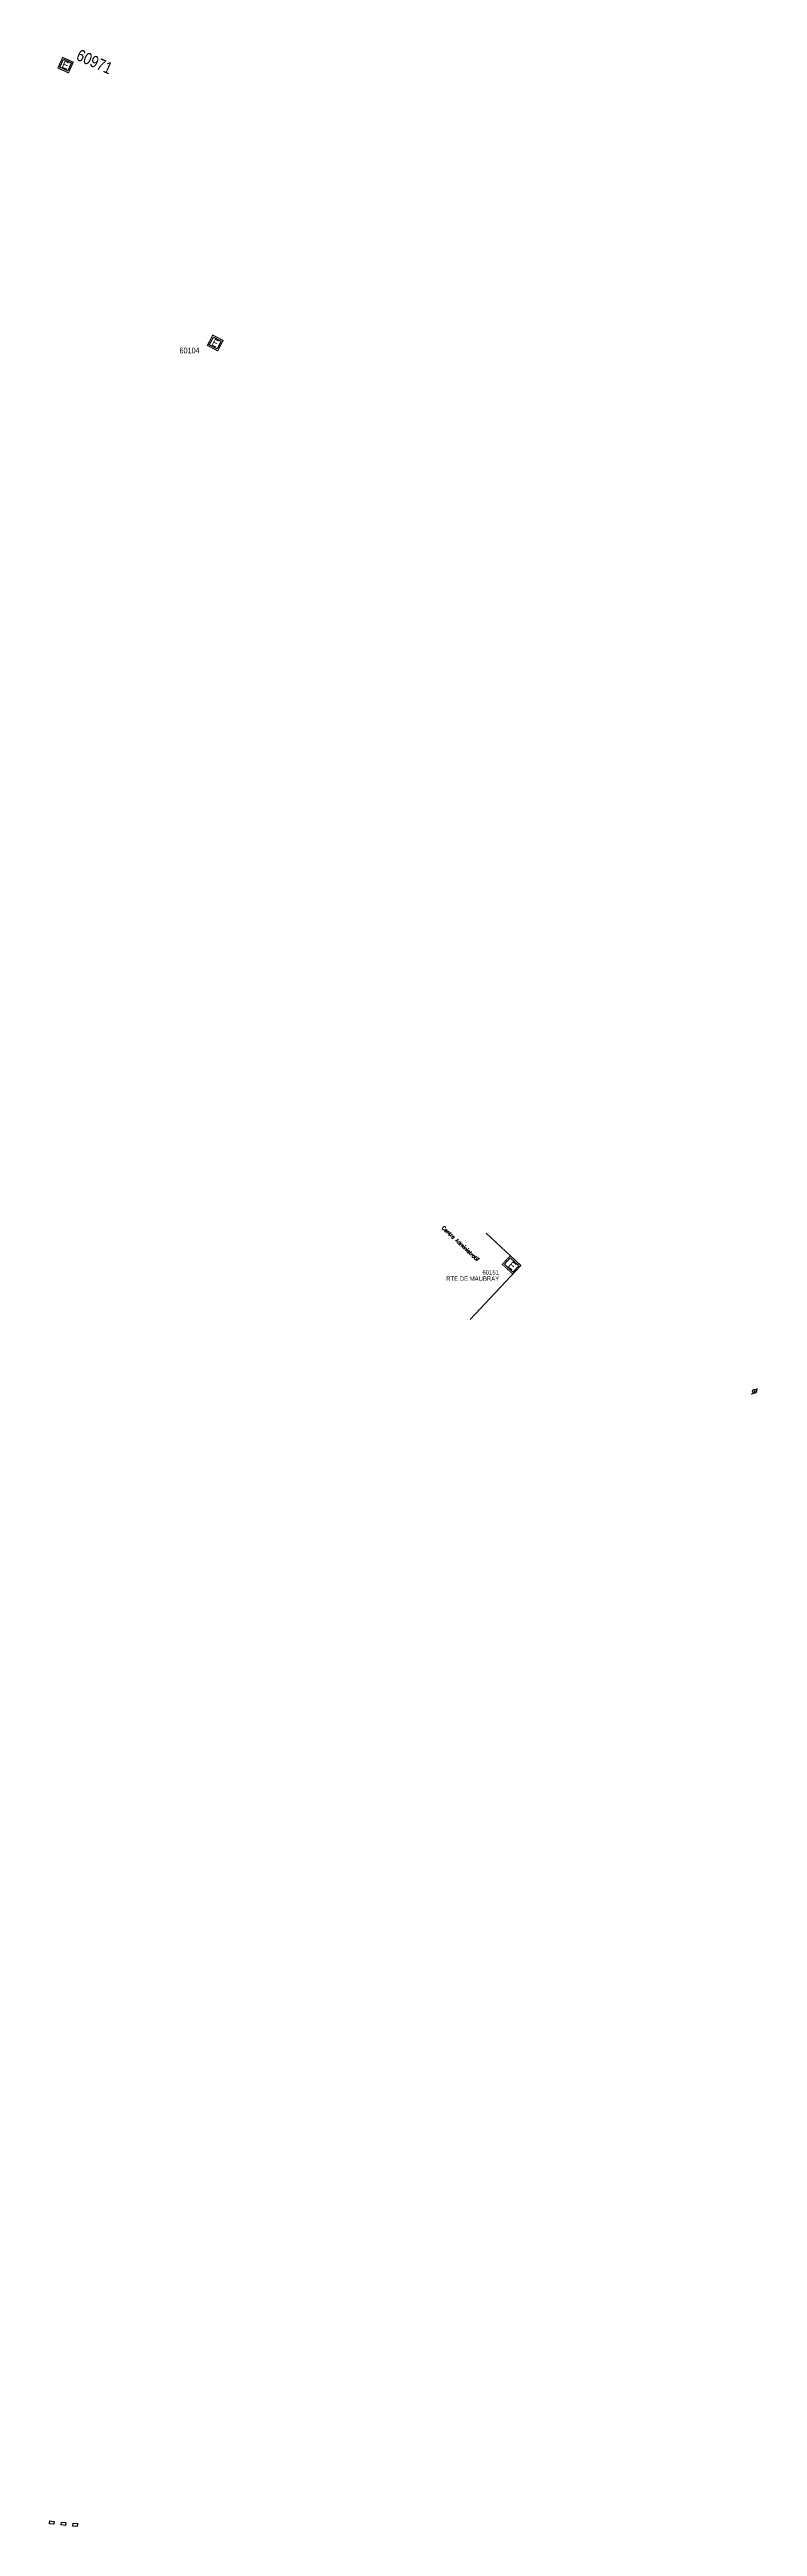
# Model space of a CAD drawing. Header units: millimetres. Extents: x 85000 to 85933, y 139098 to 139945.
# Drawn here: x 85000 to 85242, y 139098 to 139945 of the extents above.
import ezdxf
from ezdxf.enums import TextEntityAlignment as Align

# ---------------------------------------------------------------- set-up
doc = ezdxf.new("R2010")
doc.units = ezdxf.units.MM
doc.header["$MEASUREMENT"] = 0
doc.layers.get('0').update_dxf_attribs({"linetype": 'CONTINUOUS'})
for name, color, linetype in [('BR12', 7, 'CONTINUOUS'), ('M_200', 7, 'CONTINUOUS'), ('w0100', 7, 'CONTINUOUS'), ('W0473', 7, 'CONTINUOUS'), ('w0991', 7, 'CONTINUOUS')]:
    doc.layers.add(name, color=color, linetype=linetype)
doc.styles.add('B_ROMANS', font='ROMANS.shx', dxfattribs={"width": 0.75})
doc.styles.add('M_ROMANS', font='ROMANS.shx', dxfattribs={"width": 0.75})

# ---------------------------------------------------------------- blocks, each defined once
blk = doc.blocks.new('BR1202')
at = {"color": 0, "linetype": 'Continuous', "flags": 128}
blk.add_lwpolyline([(-0.75, -0.5), (-0.75, 0.5), (0.75, 0.5), (0.75, -0.5), (-0.75, -0.5)], dxfattribs=at)
at = {"color": 0, "linetype": 'Continuous', "style": 'B_ROMANS', "width": 0.75}
blk.add_attdef('NUM', text='', height=1.2, dxfattribs=at).set_placement((0, 2), align=Align.MIDDLE)
at = {"color": 0, "linetype": 'Continuous', "style": 'B_ROMANS', "width": 0.75, "flags": 3}
for tag, p in [('DEF_COUP', (0, -12.5)), ('DEF_TYPE', (0, -15)), ('DEF_LEG', (0, -10))]:
    blk.add_attdef(tag, text='', height=1.2, dxfattribs=at).set_placement(p, align=Align.MIDDLE)
blk = doc.blocks.new('M_200_56')
at = {"color": 0, "linetype": 'Continuous', "const_width": 0.35, "flags": 128}
blk.add_lwpolyline([(2, 2), (2, -2), (-2, -2), (-2, 2)], close=True, dxfattribs=at)
at = {"color": 0, "linetype": 'Continuous'}
blk.add_lwpolyline([(-1.5, 1.5), (1.5, 1.5), (1.5, -1.5), (-1.5, -1.5)], close=True, dxfattribs=at)
at = {"color": 0, "linetype": 'Continuous', "width": 0.85}
blk.add_text('E', height=2.5, dxfattribs=at).set_placement((0, 0), align=Align.MIDDLE_CENTER)
for tag, p in [('NUM', (0, 15.06)), ('NOM', (0, 8.65))]:
    blk.add_attdef(tag, text='', height=4, dxfattribs=at).set_placement(p, align=Align.MIDDLE)
at = {"color": 0, "linetype": 'Continuous', "style": 'M_ROMANS', "width": 0.75, "flags": 3}
for tag, p in [('DEF_COUP', (-0.13, -7.49)), ('DEF_LEG', (-0.13, -4.99)), ('DEF_TYPE', (-0.13, -9.99))]:
    blk.add_attdef(tag, text='', height=1.2, dxfattribs=at).set_placement(p, align=Align.MIDDLE)
blk = doc.blocks.new('*U3')
at = {"layer": 'M_200', "color": 0, "linetype": 'Continuous', "const_width": 0.35, "flags": 128}
blk.add_lwpolyline([(4.93, 4), (4.93, 0), (0, 0), (0, 4)], close=True, dxfattribs=at)
at = {"layer": 'M_200', "color": 0, "linetype": 'Continuous'}
blk.add_lwpolyline([(0.5, 3.5), (4.43, 3.5), (4.43, 0.5), (0.5, 0.5)], close=True, dxfattribs=at)
at = {"layer": 'M_200', "insert": (2.81, 2), "char_height": 2.5, "width": 4.9299, "attachment_point": 5}
blk.add_mtext('E', dxfattribs=at)
at = {"layer": 'M_200', "color": 0, "linetype": 'Continuous', "width": 0.85}
for tag, p in [('NUM', (2, 17.06)), ('NOM', (2, 10.65))]:
    blk.add_attdef(tag, text='', height=4, dxfattribs=at).set_placement(p, align=Align.MIDDLE)
at = {"layer": 'M_200', "color": 0, "linetype": 'Continuous', "style": 'M_ROMANS', "width": 0.75, "flags": 3}
for tag, p in [('DEF_COUP', (1.87, -5.49)), ('DEF_TYPE', (1.87, -7.99)), ('DEF_LEG', (1.87, -2.99))]:
    blk.add_attdef(tag, text='', height=1.2, dxfattribs=at).set_placement(p, align=Align.MIDDLE)
blk = doc.blocks.new('M_200_59')
at = {"layer": 'M_200', "color": 0, "linetype": 'Continuous', "const_width": 0.35, "flags": 128}
blk.add_lwpolyline([(4, 4), (4, 0), (0, 0), (0, 4)], close=True, dxfattribs=at)
at = {"layer": 'M_200', "color": 0, "linetype": 'Continuous'}
blk.add_lwpolyline([(0.5, 3.5), (3.5, 3.5), (3.5, 0.5), (0.5, 0.5)], close=True, dxfattribs=at)
at = {"layer": 'M_200', "insert": (2, 2), "char_height": 2.5, "width": 4, "attachment_point": 5}
blk.add_mtext('E', dxfattribs=at)
at = {"layer": 'M_200', "color": 0, "linetype": 'Continuous', "width": 0.85}
for tag, p in [('NUM', (2, 17.06)), ('NOM', (2, 10.65))]:
    blk.add_attdef(tag, text='', height=4, dxfattribs=at).set_placement(p, align=Align.MIDDLE)
at = {"layer": 'M_200', "color": 0, "linetype": 'Continuous', "style": 'M_ROMANS', "width": 0.75, "flags": 3}
for tag, p in [('DEF_COUP', (1.87, -5.49)), ('DEF_TYPE', (1.87, -7.99)), ('DEF_LEG', (1.87, -2.99))]:
    blk.add_attdef(tag, text='', height=1.2, dxfattribs=at).set_placement(p, align=Align.MIDDLE)
blk = doc.blocks.new('T473')
for p, q in [((-0.166667, 0.166667), (0.166667, -0.166667)), ((-0.166667, -0.166667), (0.166667, 0.166667)), ((0.500001, 0.500001), (1.000002, 1.000002)), ((-1.000002, -1.000002), (-0.500001, -0.500001))]:
    blk.add_line(p, q)
blk.add_ellipse((0, 0), major_axis=(0.471405, 0.471405), ratio=1, start_param=5.4977871438, end_param=11.780972451)

msp = doc.modelspace()

# ---------------------------------------------------------------- linework, layer by layer
at = {"layer": 'w0100', "color": 252, "flags": 128}
for points in [[(85160.76, 139528.86), (85148.94, 139539.93)], [(85160.76, 139528.86), (85143.48, 139510.42)]]:
    msp.add_lwpolyline(points, dxfattribs=at)

# ---------------------------------------------------------------- block references
at = {"layer": 'BR12', "color": 252, "rotation": 174.7355666460748}
for p in [(85000.34, 139098.82), (85004.32, 139098.44), (85008.3, 139098.07)]:
    msp.add_blockref('BR1202', p, dxfattribs=at)
at = {"layer": 'M_200'}
ref = msp.add_blockref('M_200_59', (85002.38, 139938.56), dxfattribs=dict(at, rotation=335.7709444471))
ref.add_attrib('NUM', '60971', dxfattribs={"color": 0, "linetype": 'Continuous', "height": 4, "rotation": 335.77094, "width": 0.85}).set_placement((85014.93, 139940.75), align=Align.MIDDLE)
ref = msp.add_blockref('M_200_56', (85056.23, 139844.51), dxfattribs=dict(at, rotation=332.4391367379356))
ref.add_attrib('NUM', '60104', dxfattribs={"layer": '0', "color": 0, "linetype": 'Continuous', "height": 2, "width": 0.85}).set_placement((85047.44, 139841.93), align=Align.MIDDLE)
ref = msp.add_blockref('*U3', (85154.42, 139529.31), dxfattribs=dict(at, rotation=316.8714665059584))
ref.add_attrib('NUM', '60151', dxfattribs={"color": 0, "linetype": 'Continuous', "height": 1.5, "width": 0.85}).set_placement((85150.48, 139526.54), align=Align.MIDDLE)
ref.add_attrib('NOM', 'RTE DE MAUBRAY', dxfattribs={"color": 0, "linetype": 'Continuous', "height": 1.5, "width": 0.85}).set_placement((85144.3, 139524.4), align=Align.MIDDLE)
at = {"layer": 'W0473'}
msp.add_blockref('T473', (85240.72, 139485.86), dxfattribs=at)

# ---------------------------------------------------------------- texts
at = {"layer": 'w0991', "color": 252, "style": 'M_ROMANS'}
msp.add_text('Centre Administratif', height=1.25, rotation=316.87147, dxfattribs=at).set_placement((85140.2, 139536.38), align=Align.MIDDLE)

doc.saveas('drawing.dxf')
